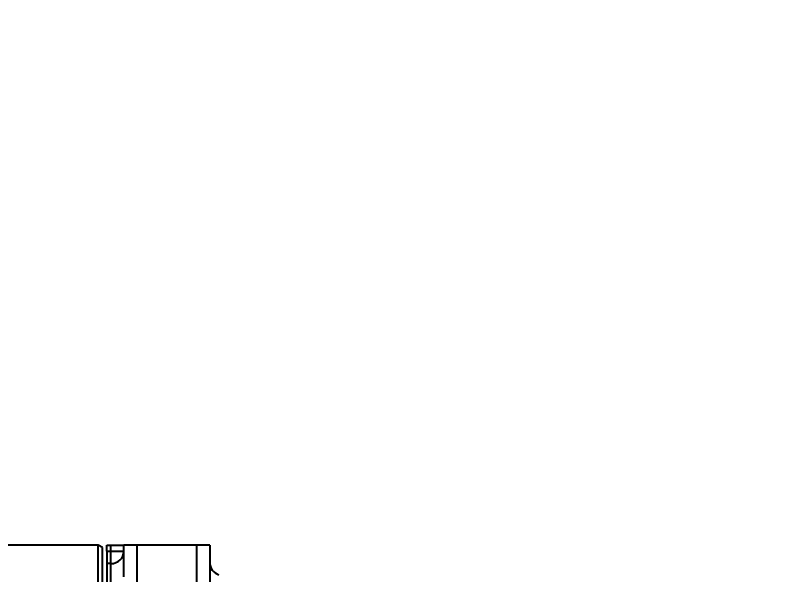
# Model space of a CAD drawing. Header units: millimetres. Extents: x 10462777 to 22643323, y 453826 to 1389191.
# Drawn here: x 11299085.8 to 11299266.3, y 583515.8 to 583648.1 of the extents above; entities that cross this region are included whole.
import ezdxf

# ---------------------------------------------------------------- set-up
doc = ezdxf.new("R2010")
doc.units = ezdxf.units.MM
doc.header["$LTSCALE"] = 200
doc.header["$MEASUREMENT"] = 0
doc.header["$PDMODE"] = 35
doc.header["$PDSIZE"] = -5
doc.linetypes.add('PHANTOM', pattern=[2.5, 1.25, -0.25, 0.25, -0.25, 0.25, -0.25])
doc.layers.get('0').update_dxf_attribs({"linetype": 'CONTINUOUS'})
doc.layers.get('DEFPOINTS').update_dxf_attribs({"linetype": 'CONTINUOUS'})
doc.layers.add('$DDT_AUDIT_GENERATED_(276)', color=7, linetype='CONTINUOUS')
doc.layers.add('A290-7329-X501', color=7, linetype='CONTINUOUS')
doc.layers.add('LAYOUT', color=8, linetype='CONTINUOUS', lineweight=25)
doc.styles.get("Standard").update_dxf_attribs({"font": 'SYMBOL'})
doc.dimstyles.new('DS ROBOTEC', dxfattribs={"dimscale": 0, "dimtxt": 2.5, "dimasz": 2.5, "dimexe": 0.3, "dimexo": 0.3, "dimgap": 0.5, "dimtad": 1, "dimzin": 9, "dimdsep": 46, "dimtxsty": 'Standard', "dimblk": 'OPEN', "dimcen": 0, "dimclrd": 4, "dimclre": 4, "dimclrt": 110, "dimazin": 2, "dimtm": 1.5, "dimtfac": 1, "dimtmove": 0, "dimatfit": 3, "dimldrblk": 'OPEN', "dimfxl": 1, "dimtfill": 1, "dimtolj": 1, "dimlwd": -1, "dimlwe": -1, "dimarcsym": 0})

# ---------------------------------------------------------------- blocks, each defined once
blk = doc.blocks.new('r710ic')
at = {"layer": 'LAYOUT', "color": 3}
blk.add_circle((272041.37, 104232.63), 2050.12, dxfattribs=at)
blk = doc.blocks.new('A$C7DA30AB0')
at = {"layer": '$DDT_AUDIT_GENERATED_(276)', "color": 7, "linetype": 'Continuous', "ltscale": 25.4}
for p, q in [((4420.96, 3114.38, 0), (4399, 3114.38, 0)), ((4420.96, 2937.59, 0), (4420.96, 3114.38, 0)), ((4421.97, 3113.79, 0), (4420.96, 3114.38, 0)), ((4421.97, 2938.18, 0), (4421.97, 3113.79, 0))]:
    blk.add_line(p, q, dxfattribs=at)
at = {"layer": 'A290-7329-X501', "color": 7, "linetype": 'Continuous', "ltscale": 25.4}
for p, q in [((4422.99, 3114.38, 0), (4424, 3114.38, 0)), ((4422.99, 3112.89, 0), (4422.99, 3114.38, 0)), ((4424, 3114.38, 0), (4427.05, 3114.38, 0)), ((4424, 3112.89, 0), (4424, 3114.38, 0)), ((4430.1, 3114.38, 0), (4427.05, 3114.38, 0)), ((4427.05, 3106.86, 0), (4427.05, 3114.38, 0)), ((4444.32, 3114.38, 0), (4430.1, 3114.38, 0)), ((4430.1, 3114.38, 0), (4430.1, 3102.74, 0)), ((4447.37, 3114.38, 0), (4444.32, 3114.38, 0)), ((4444.32, 3097.14, 0), (4444.32, 3114.38, 0)), ((4447.37, 3114.38, 0), (4447.37, 3098.65, 0)), ((4422.99, 3112.89, 0), (4424, 3112.89, 0)), ((4422.99, 3112.89, 0), (4422.99, 3109.99, 0)), ((4424, 3109.99, 0), (4424, 3112.89, 0)), ((4424, 3112.89, 0), (4427.05, 3112.89, 0)), ((4422.99, 3109.99, 0), (4422.99, 2941.98, 0)), ((4424, 3109.99, 0), (4422.99, 3109.99, 0)), ((4424, 3104.16, 0), (4424, 3109.99, 0))]:
    blk.add_line(p, q, dxfattribs=at)
blk.add_arc((4450.42, 3110.25, 0), 3.05, 180, 251.834, dxfattribs=at)
blk.add_ellipse((4424, 3112.89, 0), major_axis=(-3.05, 0), ratio=0.950374, start_param=1.570796, end_param=3.141593, dxfattribs=at)
at = {"layer": 'LAYOUT', "color": 6, "linetype": 'PHANTOM'}
blk.add_circle((3030.45, 3025.99, 0), 2693.02, dxfattribs=at)
blk = doc.blocks.new('_OPEN')
at = {"color": 0, "linetype": 'ByBlock'}
for p, q in [((-1, 0.1667), (0, 0)), ((0, 0), (-1, -0.1667)), ((0, 0), (-1, 0))]:
    blk.add_line(p, q, dxfattribs=at)
blk = doc.blocks.new('*D268')
at = {"color": 4, "linetype": 'ByBlock', "ltscale": 10, "transparency": 16777216}
for p, q in [((11298559.25, 584536.53), (11298559.25, 584230.76)), ((11298807.86, 582789.32), (11298807.86, 584272.76)), ((11298384.25, 584251.76), (11298209.25, 584251.76)), ((11298807.86, 584251.76), (11298559.25, 584251.76)), ((11298982.86, 584251.76), (11299157.86, 584251.76))]:
    blk.add_line(p, q, dxfattribs=at)
at = {"layer": 'DEFPOINTS', "color": 0, "ltscale": 10, "transparency": 16777216}
for p in [(11298559.25, 584557.53, 0), (11298559.25, 584251.76), (11298807.86, 582768.32, 0)]:
    blk.add_point(p, dxfattribs=at)
at = {"color": 4, "ltscale": 10, "transparency": 16777216, "xscale": 175, "yscale": 175, "zscale": 175}
blk.add_blockref('_OPEN', (11298559.25, 584251.76), dxfattribs=at)
at = {"color": 4, "ltscale": 10, "transparency": 16777216, "xscale": 175, "yscale": 175, "zscale": 175, "rotation": 180}
blk.add_blockref('_OPEN', (11298807.86, 584251.76), dxfattribs=at)
at = {"color": 110, "ltscale": 10, "transparency": 16777216, "insert": (11298683.55, 584411.03), "char_height": 175, "attachment_point": 5, "bg_fill": 3, "box_fill_scale": 1.25, "bg_fill_color": 256, "bg_fill_true_color": 13158600, "bg_fill_transparency": 0}
blk.add_mtext('\\A1;249', dxfattribs=at)

msp = doc.modelspace()

# ---------------------------------------------------------------- block references
at = {"ltscale": 10}
msp.add_blockref('A$C7DA30AB0', (11294684.4077, 580408.4363, 0), dxfattribs=at)
at = {"layer": 'LAYOUT', "color": 2, "rotation": 270}
msp.add_blockref('r710ic', (11195875.24796, 856316.46559, 0), dxfattribs=at)

# ---------------------------------------------------------------- next in the draw order: dimensions: what is measured, and where the dimension line sits
at = {"ltscale": 10}
dim = msp.add_linear_dim(base=(11298559.24639, 584251.76163, 0), p1=(11298807.85786, 582768.31645, 0), p2=(11298559.24639, 584557.53114, 0), dimstyle='DS ROBOTEC', override={"dimscale": 70, "dimgap": 1, "dimdec": 0, "dimarcsym": 1}, dxfattribs=at)
dim.commit()
dim.dimension.update_dxf_attribs({"geometry": '*D268', "text_midpoint": (11298683.55212, 584251.76163, 0), "dimtype": 160})

doc.saveas('drawing.dxf')
